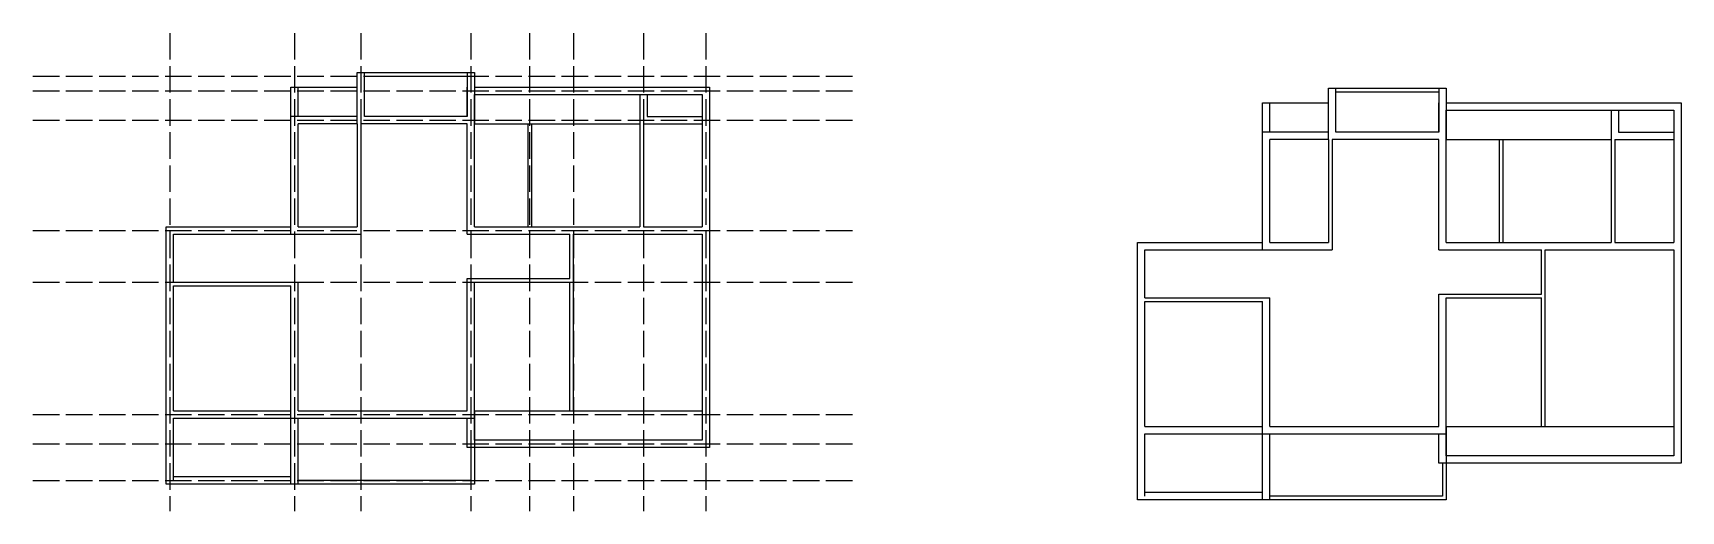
# Model space of a CAD drawing. Header units: millimetres. Extents: x -4311 to 40578, y -6189 to 6811.
import ezdxf

# ---------------------------------------------------------------- set-up
doc = ezdxf.new("R2010")
doc.units = ezdxf.units.MM
doc.header["$LTSCALE"] = 60
doc.linetypes.add('ACAD_ISO02W100', pattern=[15, 12, -3])
doc.layers.add('图层1', color=7, linetype='Continuous')

msp = doc.modelspace()

# ---------------------------------------------------------------- linework, layer by layer
for p, q in [((4516, 4339), (4516, 5739)), ((4516, 5739), (7716, 5739)), ((4716, 4539), (4716, 5739)), ((4716, 5639), (7516, 5639)), ((7516, 5739), (7516, 4539)), ((7716, 5739), (7716, 4339)), ((2716, 1439), (2716, 5339)), ((2716, 5339), (4516, 5339)), ((2916, 5139), (2916, 5339)), ((2916, 4539), (2916, 5139)), ((7516, 4539), (7516, 5339)), ((7716, 5339), (14116, 5339)), ((7716, 5139), (13916, 5139)), ((7716, 1539), (7716, 5139)), ((12216, 5139), (12216, 4339)), ((12416, 5139), (12416, 4539)), ((13916, 5139), (13916, 1539)), ((13916, 5139), (13916, 4439)), ((14116, 5339), (14116, 4439)), ((14116, 5239), (14116, -4461)), ((30978, 3912), (30978, 5312)), ((30978, 5312), (34178, 5312)), ((31178, 4112), (31178, 5312)), ((31178, 5212), (33978, 5212)), ((33978, 5312), (33978, 4112)), ((34178, 5312), (34178, 3912)), ((4516, 4539), (2716, 4539)), ((7516, 4539), (4716, 4539)), ((12416, 4539), (13916, 4539)), ((29178, 1012), (29178, 4912)), ((29178, 4912), (30978, 4912)), ((29378, 4712), (29378, 4912)), ((29378, 4112), (29378, 4712)), ((33978, 4112), (33978, 4912)), ((34178, 4912), (40578, 4912)), ((34178, 1112), (34178, 4712)), ((34178, 4712), (40378, 4712)), ((38678, 4712), (38678, 3912)), ((38878, 4712), (38878, 4112)), ((40378, 4712), (40378, 1112)), ((40378, 4712), (40378, 4012)), ((40578, 4912), (40578, 4012)), ((40578, 4812), (40578, -4888)), ((2916, 1539), (2916, 4339)), ((4516, 4339), (2916, 4339)), ((4516, 4339), (4516, 1539)), ((4616, 4339), (4616, 1539)), ((7516, 4339), (4616, 4339)), ((7516, 1339), (7516, 4339)), ((7716, 4339), (12216, 4339)), ((9166, 4339), (9166, 1539)), ((9266, 4339), (9266, 1539)), ((12216, 4339), (12216, 1539)), ((12316, 4339), (12316, 1539)), ((12316, 4339), (13916, 4339)), ((30978, 4112), (29178, 4112)), ((33978, 4112), (31178, 4112)), ((38878, 4112), (40378, 4112)), ((29378, 1112), (29378, 3912)), ((30978, 3912), (29378, 3912)), ((30978, 3912), (30978, 1112)), ((33978, 3912), (31078, 3912)), ((31078, 3912), (31078, 1112)), ((33978, 912), (33978, 3912)), ((34178, 3912), (38678, 3912)), ((35628, 3912), (35628, 1112)), ((35728, 3912), (35728, 1112)), ((38678, 3912), (38678, 1112)), ((38778, 3912), (40378, 3912)), ((38778, 3912), (38778, 1112)), ((-684, -3561), (-684, 1539)), ((-684, 1539), (2716, 1539)), ((2716, 1339), (2716, 1539)), ((2916, 1539), (4516, 1539)), ((4616, 1539), (4616, 1339)), ((7716, 1539), (12216, 1539)), ((12316, 1539), (13916, 1539)), ((-484, 1339), (4616, 1339)), ((-484, 39), (-484, 1339)), ((7516, 1339), (10316, 1339)), ((10316, 139), (10316, 1339)), ((10416, -3461), (10416, 1339)), ((10416, 1339), (13916, 1339)), ((13916, 1339), (13916, -4261)), ((25778, -3988), (25778, 1112)), ((25778, 1112), (29178, 1112)), ((25978, -388), (25978, 912)), ((25978, 912), (31078, 912)), ((29178, 912), (29178, 1112)), ((29378, 1112), (30978, 1112)), ((31078, 1112), (31078, 912)), ((33978, 912), (36778, 912)), ((34178, 1112), (38678, 1112)), ((36778, -288), (36778, 912)), ((36878, 912), (40378, 912)), ((36878, -3888), (36878, 912)), ((38778, 1112), (40378, 1112)), ((40378, 912), (40378, -4688)), ((-484, 39), (2916, 39)), ((2916, -3461), (2916, 39)), ((7516, 139), (7716, 139)), ((7516, -3461), (7516, 139)), ((7716, 139), (10316, 139)), ((7716, -4261), (7716, 39)), ((7716, 39), (10316, 39)), ((10316, -3461), (10316, 39)), ((-484, -3461), (-484, -61)), ((-484, -61), (2716, -61)), ((2716, -5461), (2716, -61)), ((25978, -388), (29378, -388)), ((29378, -3888), (29378, -388)), ((33978, -3888), (33978, -288)), ((33978, -288), (34178, -288)), ((34178, -288), (36778, -288)), ((34178, -4688), (34178, -388)), ((34178, -388), (36778, -388)), ((36778, -3888), (36778, -388)), ((25978, -3888), (25978, -488)), ((25978, -488), (29178, -488)), ((29178, -5888), (29178, -488)), ((-684, -5361), (-684, -3461)), ((-484, -3461), (2716, -3461)), ((2916, -3461), (7516, -3461)), ((7716, -3461), (7716, -5461)), ((7716, -3461), (13916, -3461)), ((-484, -5361), (-484, -3661)), ((-484, -3661), (7716, -3661)), ((2916, -5461), (2916, -3661)), ((7516, -4461), (7516, -3661)), ((25778, -5788), (25778, -3888)), ((25978, -3888), (29178, -3888)), ((29378, -3888), (33978, -3888)), ((34178, -3888), (34178, -5888)), ((34178, -3888), (40378, -3888)), ((14116, -4461), (7516, -4461)), ((7616, -4461), (7616, -5361)), ((13916, -4261), (7716, -4261)), ((25978, -5788), (25978, -4088)), ((25978, -4088), (34178, -4088)), ((29378, -5888), (29378, -4088)), ((33978, -4888), (33978, -4088)), ((40578, -4888), (33978, -4888)), ((34078, -4888), (34078, -5788)), ((40378, -4688), (34178, -4688)), ((-684, -5461), (-684, -5077)), ((-484, -5261), (-484, -5077)), ((2716, -5261), (-484, -5261)), ((7616, -5361), (2916, -5361)), ((7716, -5461), (-684, -5461)), ((25778, -5888), (25778, -5503)), ((25978, -5688), (25978, -5503)), ((29178, -5688), (25978, -5688)), ((34078, -5788), (29378, -5788)), ((34178, -5888), (25778, -5888))]:
    msp.add_line(p, q)
at = {"layer": '图层1', "color": 1, "linetype": 'ACAD_ISO02W100'}
for p, q in [((-584, 6811), (-584, -6189)), ((2816, 6811), (2816, -6189)), ((4616, 6811), (4616, -6189)), ((7616, 6811), (7616, -6189)), ((9216, 6811), (9216, -6189)), ((10416, 6811), (10416, -6189)), ((12316, 6811), (12316, -6189)), ((14016, 6811), (14016, -6189)), ((-4311, 5639), (18051, 5639)), ((-4311, 5239), (18051, 5239)), ((-4311, 4439), (18051, 4439)), ((-4311, 1439), (18051, 1439)), ((-4311, 39), (18051, 39)), ((-4311, -3561), (18051, -3561)), ((-4311, -4361), (18051, -4361)), ((-4311, -5361), (18051, -5361))]:
    msp.add_line(p, q, dxfattribs=at)

doc.saveas('drawing.dxf')
